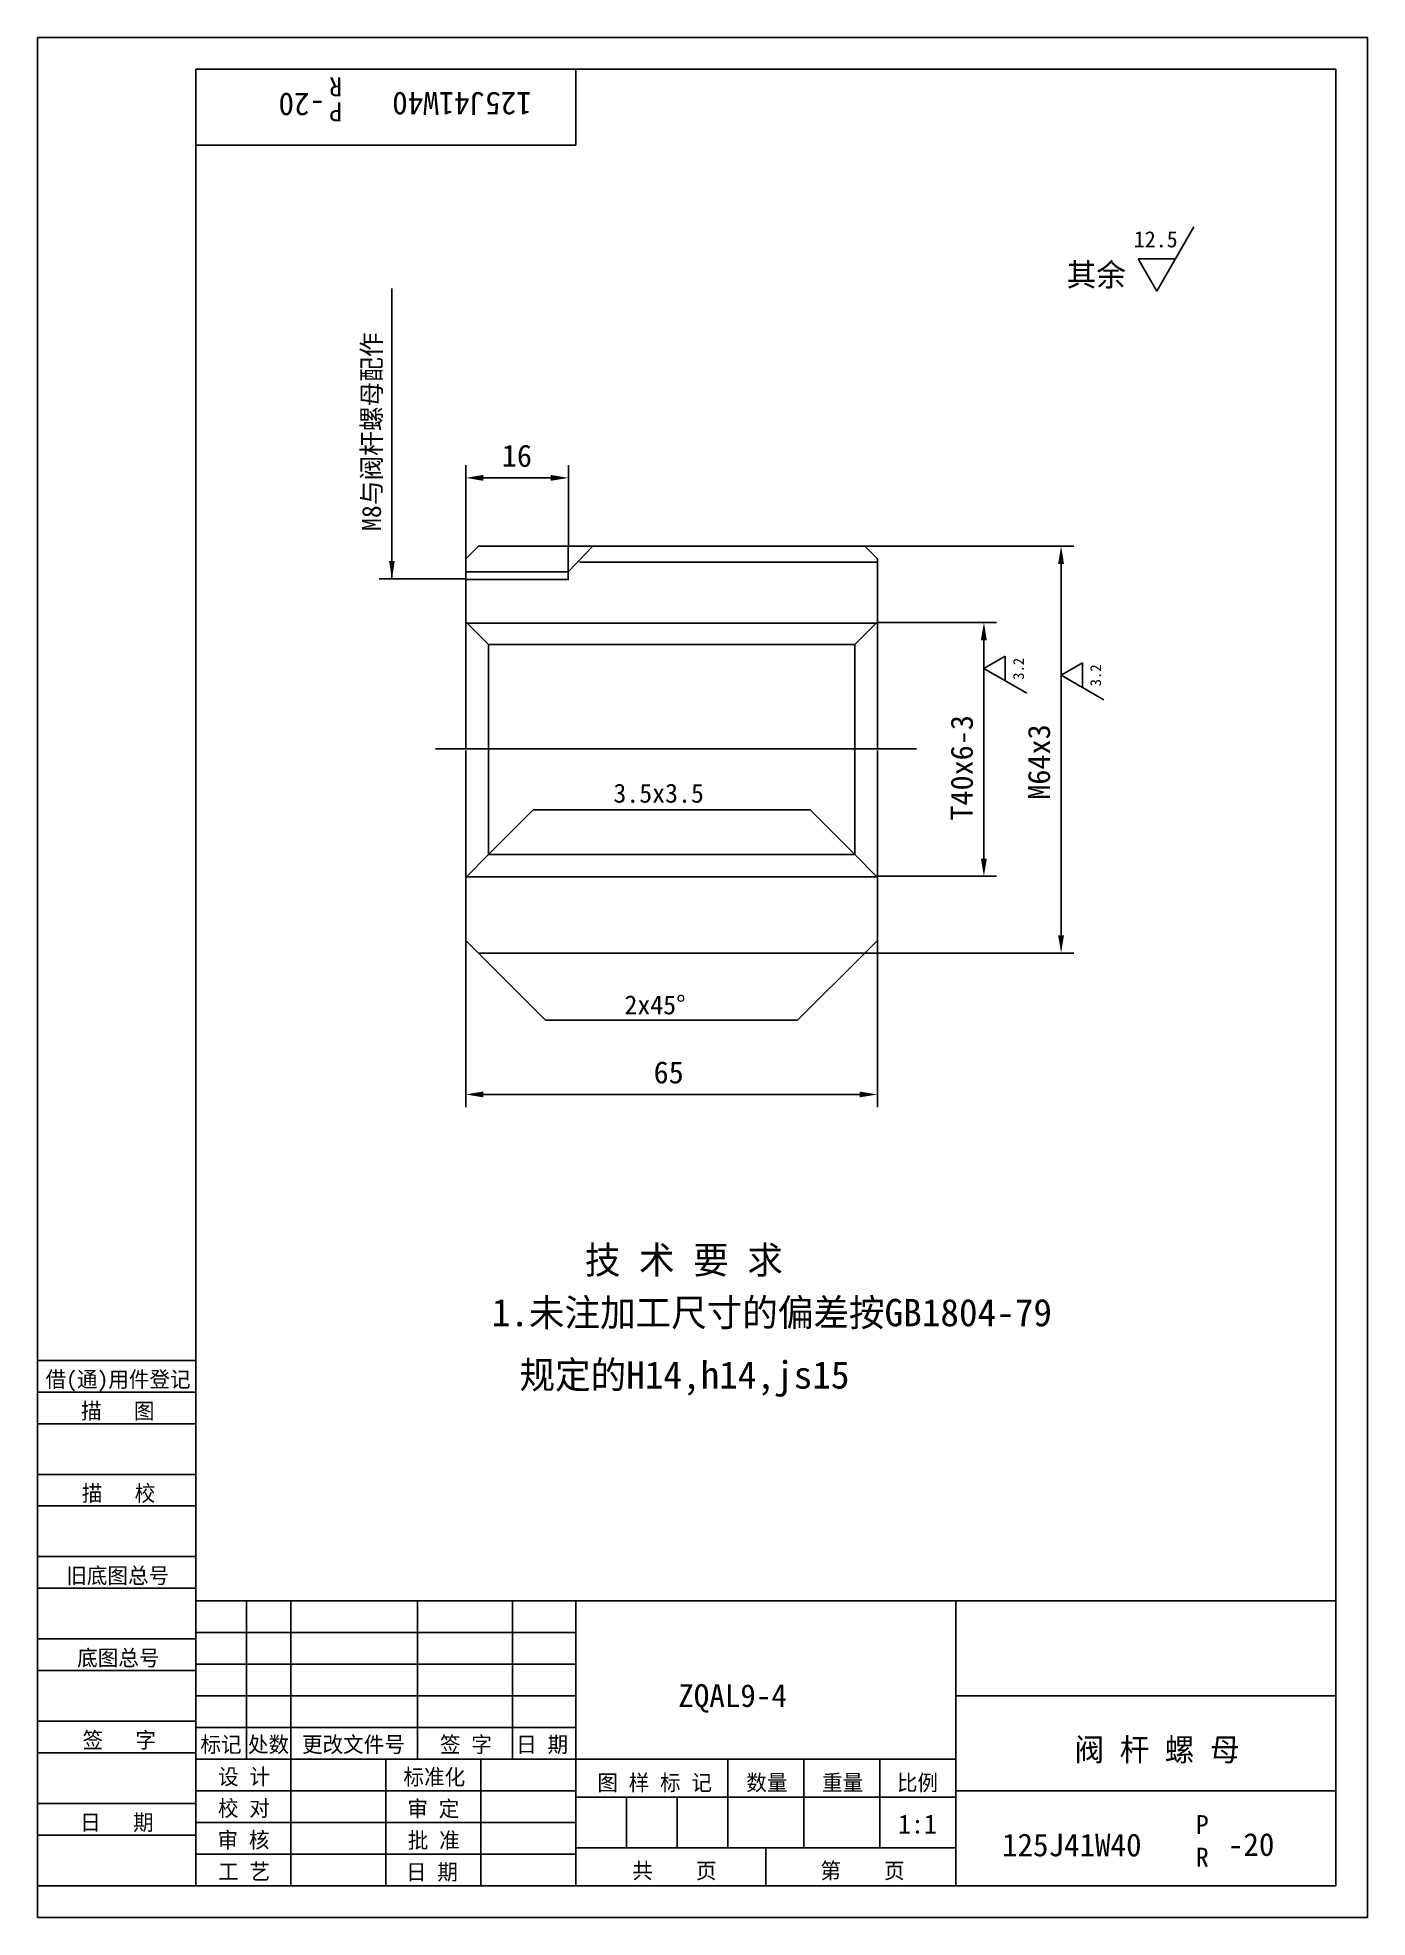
# Model space of a CAD drawing. Header units: metres. Extents: x 0 to 210, y 0 to 297.
import ezdxf

# ---------------------------------------------------------------- set-up
doc = ezdxf.new("R2010")
doc.units = ezdxf.units.M
for name, color, linetype in [('B', 3, 'Continuous'), ('C', 6, 'Continuous'), ('D', 1, 'Continuous'), ('FL', 5, 'Continuous'), ('T', 7, 'Continuous'), ('TL', 4, 'Continuous')]:
    doc.layers.add(name, color=color, linetype=linetype)

# ---------------------------------------------------------------- blocks, each defined once
blk = doc.blocks.new('TUKUN4')
at = {"layer": 'FL'}
for p, q in [((0, 297), (0, 0)), ((210, 297), (0, 297)), ((210, 0), (210, 297)), ((0, 78), (25, 78)), ((0, 70), (25, 70)), ((0, 65), (25, 65)), ((0, 57), (25, 57)), ((0, 52), (25, 52)), ((33, 25), (33, 50)), ((40, 5), (40, 50)), ((60, 25), (60, 50)), ((75, 25), (75, 50)), ((25, 45), (85, 45)), ((0, 44), (25, 44)), ((0, 39), (25, 39)), ((25, 40), (85, 40)), ((25, 35), (85, 35)), ((0, 31), (25, 31)), ((25, 30), (85, 30)), ((0, 26), (25, 26)), ((70, 5), (70, 25)), ((0, 18), (25, 18)), ((25, 20), (85, 20)), ((25, 15), (85, 15)), ((0, 13), (25, 13)), ((25, 10), (85, 10)), ((0, 0), (210, 0))]:
    blk.add_line(p, q, dxfattribs=at)
at = {"layer": 'TL'}
for p, q in [((25, 5), (25, 292)), ((205, 292), (25, 292)), ((85, 292), (85, 280)), ((205, 5), (205, 292)), ((85, 280), (25, 280)), ((0, 88), (25, 88)), ((0, 83), (25, 83)), ((205, 50), (25, 50)), ((85, 5), (85, 50)), ((145, 5), (145, 50)), ((205, 35), (145, 35)), ((145, 25), (25, 25)), ((55, 5), (55, 25)), ((109, 11), (109, 25)), ((121, 11), (121, 25)), ((133, 11), (133, 25)), ((85, 19), (145, 19)), ((93, 11), (93, 19)), ((101, 11), (101, 19)), ((205, 20), (145, 20)), ((145, 11), (85, 11)), ((115, 5), (115, 11)), ((0, 5), (205, 5))]:
    blk.add_line(p, q, dxfattribs=at)
at = {"layer": 'T'}
for s, p in [('借(通)用件登记', (1.26, 83.76)), ('描   图', (6.86, 78.76)), ('描   校', (6.98, 65.76)), ('旧底图总号', (4.52, 52.76)), ('底图总号', (6.25, 39.76)), ('签   字', (7.1, 26.76)), ('标记', (25.71, 26.07)), ('处数', (33.22, 26.07)), ('更改文件号', (41.75, 26.07)), ('签 字', (63.53, 26.07)), ('日 期', (75.57, 26.07)), ('设 计', (28.5, 20.99)), ('标准化', (57.77, 20.93)), ('图 样 标 记', (88.4, 20.04)), ('数量', (111.92, 20.04)), ('重量', (123.88, 20.04)), ('比例', (135.7, 20.04)), ('校 对', (28.48, 15.99)), ('审 定', (58.39, 15.93)), ('日   期', (6.72, 13.76)), ('审 核', (28.41, 10.99)), ('批 准', (58.46, 10.93)), ('共    页', (93.91, 6.13)), ('第    页', (123.62, 6.13)), ('工 艺', (28.52, 5.99)), ('日 期', (58.18, 5.93))]:
    blk.add_text(s, height=2.5, dxfattribs=at).set_placement(p)

msp = doc.modelspace()

# ---------------------------------------------------------------- linework, layer by layer
at = {"layer": 'B'}
msp.add_line((83.79, 211.43), (83.79, 212.61), dxfattribs=at)
at = {"layer": 'C'}
msp.add_line((62.86, 184.64), (138.78, 184.64), dxfattribs=at)
at = {"layer": 'D'}
for p, q in [((182.6, 267.09), (176.74, 256.95)), ((173.82, 262.02), (179.67, 262.02)), ((176.74, 256.95), (173.82, 262.02)), ((55.95, 245.74), (55.95, 257.37)), ((55.95, 245.74), (55.95, 211.48)), ((67.61, 214.64), (67.61, 229.44)), ((83.83, 216.64), (83.83, 229.44)), ((70.41, 227.44), (81.03, 227.44)), ((85.58, 214.12), (132.51, 214.12)), ((130.61, 216.64), (163.63, 216.64)), ((161.63, 213.84), (161.63, 155.17)), ((67.56, 211.48), (53.95, 211.48)), ((67.6, 211.37), (83.9, 211.37)), ((132.51, 204.46), (67.6, 204.46)), ((132.55, 204.59), (151.44, 204.59)), ((149.44, 201.79), (149.44, 167.29)), ((149.44, 197.32), (152.82, 199.27)), ((152.82, 199.27), (152.82, 195.36)), ((156.2, 193.41), (149.44, 197.32)), ((161.63, 196.28), (165.01, 198.23)), ((168.39, 192.38), (161.63, 196.28)), ((165.01, 198.23), (165.01, 194.33)), ((71.21, 167.93), (78.28, 175)), ((121.98, 175), (78.28, 175)), ((129.05, 167.93), (121.98, 175)), ((132.51, 164.39), (67.6, 164.39)), ((132.47, 164.49), (151.44, 164.49)), ((67.61, 154.37), (67.61, 128.02)), ((69.61, 152.37), (76.68, 145.3)), ((130.61, 152.37), (120.01, 141.77)), ((130.61, 152.37), (163.63, 152.37)), ((132.61, 154.37), (132.61, 128.02)), ((76.68, 145.3), (80.22, 141.77)), ((120.01, 141.77), (80.22, 141.77)), ((70.41, 130.02), (129.81, 130.02))]:
    msp.add_line(p, q, dxfattribs=at)
for points in [[(70.41, 227.9), (70.41, 226.97), (67.61, 227.44)], [(81.03, 227.9), (81.03, 226.97), (83.83, 227.44)], [(56.4, 214.28), (55.95, 211.48), (55.5, 214.28)], [(161.16, 213.84), (162.09, 213.84), (161.63, 216.64)], [(148.97, 201.79), (149.9, 201.79), (149.44, 204.59)], [(148.97, 167.29), (149.9, 167.29), (149.44, 164.49)], [(161.16, 155.17), (162.09, 155.17), (161.63, 152.37)], [(70.41, 130.49), (70.41, 129.56), (67.61, 130.02)], [(129.81, 130.49), (129.81, 129.56), (132.61, 130.02)]]:
    msp.add_solid(points, dxfattribs=at)
at = {"layer": 'TL'}
for p, q in [((67.61, 214.64), (69.61, 216.64)), ((67.61, 212.61), (67.61, 214.64)), ((69.61, 216.64), (88.13, 216.64)), ((83.79, 212.61), (83.79, 216.62)), ((83.79, 212.61), (87.64, 216.62)), ((88.13, 216.64), (130.61, 216.64)), ((130.61, 216.64), (132.61, 214.64)), ((132.61, 214.64), (132.61, 204.82)), ((67.61, 204.64), (67.61, 212.61)), ((67.71, 212.61), (83.79, 212.61)), ((67.61, 184.64), (67.61, 204.64)), ((67.71, 204.59), (71.21, 201.09)), ((132.55, 204.59), (129.05, 201.09)), ((132.61, 204.82), (132.61, 184.64)), ((71.21, 201.09), (71.21, 184.51)), ((71.21, 201.09), (128.95, 201.09)), ((129.05, 201.09), (129.05, 184.51)), ((67.61, 184.37), (67.61, 164.37)), ((71.21, 167.93), (71.21, 184.51)), ((129.05, 167.93), (129.05, 184.51)), ((132.61, 164.19), (132.61, 184.37)), ((67.71, 164.43), (71.21, 167.93)), ((71.21, 167.93), (128.95, 167.93)), ((132.55, 164.43), (129.05, 167.93)), ((67.61, 164.37), (67.61, 154.37)), ((132.61, 154.37), (132.61, 164.19)), ((67.61, 154.37), (69.61, 152.37)), ((69.61, 152.37), (130.61, 152.37)), ((130.61, 152.37), (132.61, 154.37))]:
    msp.add_line(p, q, dxfattribs=at)

# ---------------------------------------------------------------- block references
at = {"layer": 'D'}
msp.add_blockref('TUKUN4', (0, 0), dxfattribs=at)

# ---------------------------------------------------------------- texts
for s, height, rotation, p in [('-20', 3.6, 180, (45.39, 288.25)), ('R', 3, 180, (48.09, 290.7)), ('125J41W40', 3.6, 180, (78.04, 288.38)), ('P', 3, 180, (48.09, 286.76)), ('M8与阀杆螺母配作', 3, 90, (54.23, 219.04)), ('3.2', 1.7, 90, (155.75, 195.53)), ('3.2', 1.7, 90, (167.94, 194.5)), ('T40x6-3', 3.5, 90, (147.69, 173.29)), ('M64x3', 3.5, 90, (159.88, 176.59))]:
    msp.add_text(s, height=height, rotation=rotation, dxfattribs=at).set_placement(p)
for s, height, p in [('12.5', 2.55, (173.1, 263.86)), ('其余', 3.6, (162.51, 257.73)), ('16', 3.5, (73.31, 229.19)), ('3.5x3.5', 3, (90.93, 176.12)), ('2x45%%d', 3, (92.67, 142.68)), ('65', 3.5, (97.28, 131.77)), ('技 术 要 求', 4.32, (86.42, 101.7)), ('1.未注加工尺寸的偏差按GB1804-79', 4.32, (71.71, 93.4)), ('规定的H14,h14,js15', 4.32, (76.1, 83.55)), ('ZQAL9-4', 3.6, (101.18, 33.25)), ('阀 杆 螺 母', 3.6, (163.75, 24.71)), ('1:1', 3, (135.89, 13.25)), ('P', 3, (182.91, 13.16)), ('125J41W40', 3.6, (152.3, 9.65)), ('-20', 3.6, (187.97, 9.72)), ('R', 3, (182.91, 8.02))]:
    msp.add_text(s, height=height, dxfattribs=at).set_placement(p)

doc.saveas('drawing.dxf')
